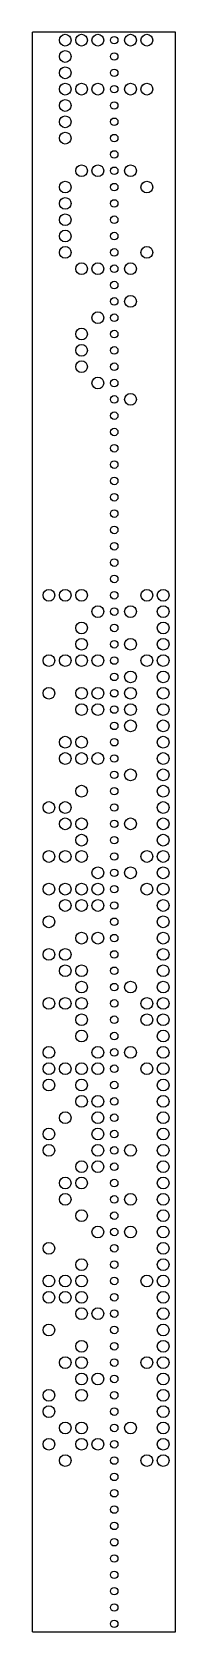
# Model space of a CAD drawing. Extents: x 0 to 22, y 0 to 249.
import ezdxf

# ---------------------------------------------------------------- set-up
doc = ezdxf.new("R2010")
doc.units = 0
doc.layers.add('JA', color=7, linetype='CONTINUOUS')

msp = doc.modelspace()

# ---------------------------------------------------------------- linework, layer by layer
at = {"layer": 'JA'}
for p, q in [((0, 0), (0, 248.92)), ((0, 248.92), (22.225, 248.92)), ((0, 248.92, 7), (22.225, 248.92)), ((22.225, 0), (22.225, 248.92)), ((0, 0), (22.225, 0))]:
    msp.add_line(p, q, dxfattribs=at)
for centre, radius in [((5.08, 247.65), 0.915), ((7.62, 247.65), 0.915), ((10.16, 247.65), 0.915), ((12.7, 247.65), 0.585), ((15.24, 247.65), 0.915), ((17.779999, 247.65), 0.915), ((5.08, 245.11), 0.915), ((12.7, 245.11), 0.585), ((5.08, 242.57), 0.915), ((12.7, 242.57), 0.585), ((5.08, 240.03001), 0.915), ((7.62, 240.03001), 0.915), ((10.16, 240.03001), 0.915), ((12.7, 240.03001), 0.585), ((15.24, 240.03001), 0.915), ((17.779999, 240.03001), 0.915), ((5.08, 237.49002), 0.915), ((12.7, 237.49002), 0.585), ((5.08, 234.95003), 0.915), ((12.7, 234.95003), 0.585), ((5.08, 232.41003), 0.915), ((12.7, 232.41003), 0.585), ((12.7, 229.87004), 0.585), ((7.62, 227.33005), 0.915), ((10.16, 227.33005), 0.915), ((12.7, 227.33005), 0.585), ((15.24, 227.33005), 0.915), ((5.08, 224.79005), 0.915), ((12.7, 224.79005), 0.585), ((17.779999, 224.79005), 0.915), ((5.08, 222.25006), 0.915), ((12.7, 222.25006), 0.585), ((5.08, 219.71007), 0.915), ((12.7, 219.71007), 0.585), ((5.08, 217.17007), 0.915), ((12.7, 217.17007), 0.585), ((5.08, 214.63008), 0.915), ((12.7, 214.63008), 0.585), ((17.779999, 214.63008), 0.915), ((7.62, 212.09009), 0.915), ((10.16, 212.09009), 0.915), ((12.7, 212.09009), 0.585), ((15.24, 212.09009), 0.915), ((12.7, 209.5501), 0.585), ((12.7, 207.0101), 0.585), ((15.24, 207.0101), 0.915), ((10.16, 204.47011), 0.915), ((12.7, 204.47011), 0.585), ((7.62, 201.93011), 0.915), ((12.7, 201.93011), 0.585), ((7.62, 199.39012), 0.915), ((12.7, 199.39012), 0.585), ((7.62, 196.85013), 0.915), ((12.7, 196.85013), 0.585), ((10.16, 194.31013), 0.915), ((12.7, 194.31013), 0.585), ((12.7, 191.77014), 0.585), ((15.24, 191.77014), 0.915), ((12.7, 189.23015), 0.585), ((12.7, 186.69016), 0.585), ((12.7, 184.15016), 0.585), ((12.7, 181.61017), 0.585), ((12.7, 179.07018), 0.585), ((12.7, 176.53018), 0.585), ((12.7, 173.99019), 0.585), ((12.7, 171.4502), 0.585), ((12.7, 168.9102), 0.585), ((12.7, 166.37021), 0.585), ((12.7, 163.83022), 0.585), ((2.54, 161.29022), 0.915), ((5.08, 161.29022), 0.915), ((7.62, 161.29022), 0.915), ((12.7, 161.29022), 0.585), ((17.779999, 161.29022), 0.915), ((20.32, 161.29022), 0.915), ((10.16, 158.75023), 0.915), ((12.7, 158.75023), 0.585), ((15.24, 158.75023), 0.915), ((20.32, 158.75023), 0.915), ((7.62, 156.21024), 0.915), ((20.32, 156.21024), 0.915), ((7.62, 153.67024), 0.915), ((12.7, 156.21024), 0.585), ((15.24, 153.67024), 0.915), ((20.32, 153.67024), 0.915), ((2.54, 151.13025), 0.915), ((5.08, 151.13025), 0.915), ((7.62, 151.13025), 0.915), ((10.16, 151.13025), 0.915), ((12.7, 153.67024), 0.585), ((17.779999, 151.13025), 0.915), ((20.32, 151.13025), 0.915), ((12.7, 151.13025), 0.585), ((15.24, 148.59026), 0.915), ((20.32, 148.59026), 0.915), ((2.54, 146.05026), 0.915), ((7.62, 146.05026), 0.915), ((10.16, 146.05026), 0.915), ((12.7, 148.59026), 0.585), ((15.24, 146.05026), 0.915), ((20.32, 146.05026), 0.915), ((7.62, 143.51027), 0.915), ((10.16, 143.51027), 0.915), ((12.7, 146.05026), 0.585), ((15.24, 143.51027), 0.915), ((20.32, 143.51027), 0.915), ((12.7, 143.51027), 0.585), ((15.24, 140.97028), 0.915), ((20.32, 140.97028), 0.915), ((12.7, 140.97028), 0.585), ((5.08, 138.43028), 0.915), ((7.62, 138.43028), 0.915), ((12.7, 138.43028), 0.585), ((20.32, 138.43028), 0.915), ((5.08, 135.89029), 0.915), ((7.62, 135.89029), 0.915), ((10.16, 135.89029), 0.915), ((12.7, 135.89029), 0.585), ((20.32, 135.89029), 0.915), ((12.7, 133.3503), 0.585), ((15.24, 133.3503), 0.915), ((20.32, 133.3503), 0.915), ((7.62, 130.8103), 0.915), ((12.7, 130.8103), 0.585), ((20.32, 130.8103), 0.915), ((2.54, 128.27031), 0.915), ((5.08, 128.27031), 0.915), ((12.7, 128.27031), 0.585), ((20.32, 128.27031), 0.915), ((5.08, 125.73031), 0.915), ((7.62, 125.73031), 0.915), ((12.7, 125.73031), 0.585), ((15.24, 125.73031), 0.915), ((20.32, 125.73031), 0.915), ((7.62, 123.19031), 0.915), ((12.7, 123.19031), 0.585), ((20.32, 123.19031), 0.915), ((2.54, 120.65031), 0.915), ((5.08, 120.65031), 0.915), ((7.62, 120.65031), 0.915), ((12.7, 120.65031), 0.585), ((17.779999, 120.65031), 0.915), ((20.32, 120.65031), 0.915), ((10.16, 118.110306), 0.915), ((12.7, 118.110306), 0.585), ((15.24, 118.110306), 0.915), ((20.32, 118.110306), 0.915), ((2.54, 115.570305), 0.915), ((5.08, 115.570305), 0.915), ((7.62, 115.570305), 0.915), ((10.16, 115.570305), 0.915), ((12.7, 115.570305), 0.585), ((17.779999, 115.570305), 0.915), ((20.32, 115.570305), 0.915), ((5.08, 113.030304), 0.915), ((7.62, 113.030304), 0.915), ((10.16, 113.030304), 0.915), ((12.7, 113.030304), 0.585), ((20.32, 113.030304), 0.915), ((2.54, 110.4903), 0.915), ((12.7, 110.4903), 0.585), ((20.32, 110.4903), 0.915), ((7.62, 107.9503), 0.915), ((10.16, 107.9503), 0.915), ((12.7, 107.9503), 0.585), ((20.32, 107.9503), 0.915), ((2.54, 105.4103), 0.915), ((5.08, 105.4103), 0.915), ((12.7, 105.4103), 0.585), ((20.32, 105.4103), 0.915), ((5.08, 102.8703), 0.915), ((7.62, 102.8703), 0.915), ((12.7, 102.8703), 0.585), ((20.32, 102.8703), 0.915), ((7.62, 100.3303), 0.915), ((12.7, 100.3303), 0.585), ((15.24, 100.3303), 0.915), ((20.32, 100.3303), 0.915), ((2.54, 97.7903), 0.915), ((5.08, 97.7903), 0.915), ((7.62, 97.7903), 0.915), ((12.7, 97.7903), 0.585), ((17.779999, 97.7903), 0.915), ((20.32, 97.7903), 0.915), ((7.62, 95.2503), 0.915), ((12.7, 95.2503), 0.585), ((17.779999, 95.2503), 0.915), ((20.32, 95.2503), 0.915), ((7.62, 92.7103), 0.915), ((12.7, 92.7103), 0.585), ((20.32, 92.7103), 0.915), ((2.54, 90.170296), 0.915), ((10.16, 90.170296), 0.915), ((12.7, 90.170296), 0.585), ((15.24, 90.170296), 0.915), ((20.32, 90.170296), 0.915), ((2.54, 87.630295), 0.915), ((5.08, 87.630295), 0.915), ((7.62, 87.630295), 0.915), ((10.16, 87.630295), 0.915), ((12.7, 87.630295), 0.585), ((17.779999, 87.630295), 0.915), ((20.32, 87.630295), 0.915), ((2.54, 85.090294), 0.915), ((7.62, 85.090294), 0.915), ((12.7, 85.090294), 0.585), ((20.32, 85.090294), 0.915), ((7.62, 82.55029), 0.915), ((10.16, 82.55029), 0.915), ((12.7, 82.55029), 0.585), ((20.32, 82.55029), 0.915), ((5.08, 80.01029), 0.915), ((10.16, 80.01029), 0.915), ((12.7, 80.01029), 0.585), ((20.32, 80.01029), 0.915), ((2.54, 77.47029), 0.915), ((10.16, 77.47029), 0.915), ((12.7, 77.47029), 0.585), ((20.32, 77.47029), 0.915), ((2.54, 74.93029), 0.915), ((10.16, 74.93029), 0.915), ((12.7, 74.93029), 0.585), ((15.24, 74.93029), 0.915), ((20.32, 74.93029), 0.915), ((7.62, 72.39029), 0.915), ((10.16, 72.39029), 0.915), ((12.7, 72.39029), 0.585), ((20.32, 72.39029), 0.915), ((5.08, 69.85029), 0.915), ((7.62, 69.85029), 0.915), ((12.7, 69.85029), 0.585), ((20.32, 69.85029), 0.915), ((5.08, 67.31029), 0.915), ((12.7, 67.31029), 0.585), ((15.24, 67.31029), 0.915), ((20.32, 67.31029), 0.915), ((7.62, 64.77029), 0.915), ((12.7, 64.77029), 0.585), ((20.32, 64.77029), 0.915), ((10.16, 62.230286), 0.915), ((12.7, 62.230286), 0.585), ((15.24, 62.230286), 0.915), ((20.32, 62.230286), 0.915), ((2.54, 59.690285), 0.915), ((12.7, 59.690285), 0.585), ((20.32, 59.690285), 0.915), ((7.62, 57.150284), 0.915), ((12.7, 57.150284), 0.585), ((20.32, 57.150284), 0.915), ((2.54, 54.610283), 0.915), ((5.08, 54.610283), 0.915), ((7.62, 54.610283), 0.915), ((12.7, 54.610283), 0.585), ((17.779999, 54.610283), 0.915), ((20.32, 54.610283), 0.915), ((2.54, 52.070282), 0.915), ((5.08, 52.070282), 0.915), ((7.62, 52.070282), 0.915), ((12.7, 52.070282), 0.585), ((20.32, 52.070282), 0.915), ((7.62, 49.53028), 0.915), ((10.16, 49.53028), 0.915), ((12.7, 49.53028), 0.585), ((20.32, 49.53028), 0.915), ((2.54, 46.99028), 0.915), ((12.7, 46.99028), 0.585), ((20.32, 46.99028), 0.915), ((7.62, 44.45028), 0.915), ((12.7, 44.45028), 0.585), ((20.32, 44.45028), 0.915), ((5.08, 41.91028), 0.915), ((7.62, 41.91028), 0.915), ((12.7, 41.91028), 0.585), ((17.779999, 41.91028), 0.915), ((20.32, 41.91028), 0.915), ((7.62, 39.370277), 0.915), ((10.16, 39.370277), 0.915), ((12.7, 39.370277), 0.585), ((20.32, 39.370277), 0.915), ((2.54, 36.830276), 0.915), ((7.62, 36.830276), 0.915), ((12.7, 36.830276), 0.585), ((20.32, 36.830276), 0.915), ((2.54, 34.290276), 0.915), ((12.7, 34.290276), 0.585), ((20.32, 34.290276), 0.915), ((5.08, 31.750275), 0.915), ((7.62, 31.750275), 0.915), ((15.24, 31.750275), 0.915), ((20.32, 31.750275), 0.915), ((2.54, 29.210274), 0.915), ((7.62, 29.210274), 0.915), ((10.16, 29.210274), 0.915), ((12.7, 31.750275), 0.585), ((20.32, 29.210274), 0.915), ((5.08, 26.670273), 0.915), ((12.7, 29.210274), 0.585), ((17.779999, 26.670273), 0.915), ((20.32, 26.670273), 0.915), ((12.7, 26.670273), 0.585), ((12.7, 24.130272), 0.585), ((12.7, 21.590271), 0.585), ((12.7, 19.05027), 0.585), ((12.7, 16.51027), 0.585), ((12.7, 13.970269), 0.585), ((12.7, 11.430269), 0.585), ((12.7, 8.890269), 0.585), ((12.7, 6.350269), 0.585), ((12.7, 3.810269), 0.585), ((12.7, 1.270269), 0.585)]:
    msp.add_circle(centre, radius, dxfattribs=at)

doc.saveas('drawing.dxf')
